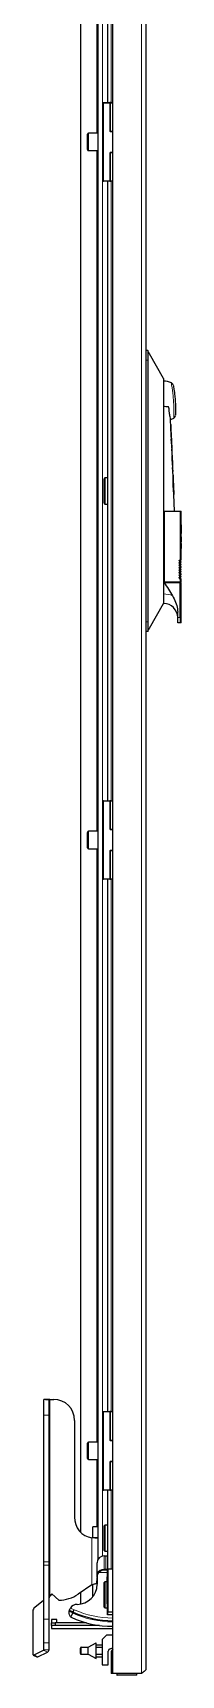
# Model space of a CAD drawing. Header units: millimetres. Extents: x -683 to 2605, y -1229 to 1219.
# Drawn here: x 838 to 923, y -802 to 139 of the extents above; entities that cross this region are included whole.
import ezdxf

# ---------------------------------------------------------------- set-up
doc = ezdxf.new("R2010")
doc.units = ezdxf.units.MM

msp = doc.modelspace()

# ---------------------------------------------------------------- linework, layer by layer
at = {"color": 7, "linetype": 'Continuous', "lineweight": 25}
for p, q in [((883.4, -800.62), (883.4, 554.38)), ((902.4, 551.78), (902.4, -798.02)), ((874.9, 516.58), (874.9, -735.38)), ((864.9, 473.49), (864.9, -719.73)), ((880.4, 404.38), (880.4, 99.38)), ((877.9, 54.58), (877.9, 99.18)), ((878.1, 99.38), (881.7, 99.38)), ((882.1, 99.38), (881.7, 99.38)), ((881.9, 99.18), (881.9, 83.08)), ((882.1, 99.38), (883.4, 99.38)), ((868.9, 75.84), (868.9, 81.28)), ((868.9, 72.48), (868.9, 75.84)), ((874.9, 81.88), (869.5, 81.88)), ((882.1, 82.88), (883.4, 82.88)), ((869.5, 71.88), (874.9, 71.88)), ((881.9, 70.68), (881.9, 54.58)), ((883.4, 70.88), (882.1, 70.88)), ((881.7, 54.38), (878.1, 54.38)), ((880.4, 54.38), (880.4, -300.62)), ((881.7, 54.38), (882.1, 54.38)), ((883.4, 54.38), (882.1, 54.38)), ((903.4, -42.62), (902.4, -42.62)), ((912.4, -58.62), (904.48, -44.53)), ((903.4, -48.12), (903.4, -198.12)), ((912.4, -58.62), (912.4, -64.09)), ((912.4, -64.09), (912.4, -71.62)), ((912.4, -71.62), (912.4, -174.62)), ((916.92, -91.29), (916.52, -82.1)), ((919.34, -79.68), (919.35, -79.49)), ((916.63, -85.32), (916.59, -84.94)), ((916.64, -85.32), (916.6, -84.94)), ((916.6, -84.94), (916.72, -88.1)), ((916.65, -85.61), (916.63, -85.32)), ((916.64, -85.32), (916.63, -85.32)), ((916.66, -85.61), (916.64, -85.32)), ((916.66, -85.61), (916.65, -85.61)), ((917, -93.38), (916.91, -91.29)), ((917.18, -97.29), (916.96, -93.49)), ((917.17, -96.89), (917.03, -93.79)), ((917.03, -95.19), (917.27, -99.18)), ((917.16, -96.89), (917.18, -97.29)), ((917.23, -98.54), (917.17, -97.29)), ((917.18, -97.29), (917.17, -97.29)), ((917.2, -99.18), (917.19, -99.18)), ((917.27, -99.18), (917.2, -99.18)), ((917.35, -101.4), (917.26, -99.18)), ((917.3, -101.4), (917.3, -101.39)), ((917.3, -101.4), (917.3, -101.4)), ((917.42, -102.66), (917.36, -101.4)), ((917.41, -102.67), (917.41, -102.66)), ((917.52, -105.12), (917.42, -102.98)), ((917.53, -105.12), (917.52, -105.12)), ((917.73, -109.67), (917.53, -105.09)), ((917.57, -107.14), (917.62, -108.11)), ((917.58, -107.14), (917.63, -108.11)), ((917.69, -109.67), (917.68, -109.67)), ((917.82, -112.04), (917.72, -109.67)), ((917.77, -112.04), (917.77, -112.04)), ((917.94, -114.5), (917.83, -112.03)), ((878.9, -115.62), (878.4, -116.12)), ((878.4, -130.12), (878.4, -116.12)), ((880.4, -115.62), (878.9, -115.62)), ((878.9, -115.62), (878.9, -130.62)), ((917.89, -113.74), (917.89, -113.74)), ((917.9, -113.74), (917.9, -113.74)), ((917.93, -114.27), (917.92, -114.12)), ((917.94, -114.67), (917.93, -114.39)), ((917.96, -115.97), (917.95, -115.97)), ((917.97, -115.97), (917.96, -115.97)), ((918, -116.76), (917.96, -115.97)), ((918.02, -116.43), (917.97, -115.19)), ((918.01, -116.76), (917.97, -115.97)), ((917.99, -116.76), (917.98, -116.76)), ((917.99, -116.76), (918.01, -116.76)), ((918, -115.94), (918.05, -117.04)), ((918.03, -116.75), (918.02, -116.43)), ((918.07, -117.65), (918.04, -116.85)), ((918.13, -118.88), (918.07, -117.65)), ((918.16, -119.69), (918.15, -119.41)), ((918.17, -119.94), (918.17, -119.8)), ((918.18, -120.41), (918.18, -120.41)), ((918.31, -123), (918.19, -120.33)), ((918.19, -120.41), (918.19, -120.41)), ((878.4, -130.12), (878.9, -130.62)), ((878.9, -130.62), (880.4, -130.62)), ((918.26, -123.01), (918.25, -123.01)), ((918.31, -124.47), (918.25, -123.02)), ((918.39, -125.12), (918.3, -123)), ((918.82, -134.62), (918.4, -125.12)), ((912.4, -134.62), (912.61, -134.62)), ((912.61, -134.62), (912.85, -134.62)), ((912.85, -134.62), (912.85, -175.12)), ((912.85, -134.62), (921.95, -134.62)), ((921.95, -134.62), (921.95, -162.62)), ((921.95, -134.62), (922.61, -134.62)), ((922.36, -139.62), (922.61, -139.62)), ((922.36, -139.62), (922.36, -149.38)), ((922.6, -141.57), (922.6, -139.62)), ((922.61, -139.62), (922.61, -134.62)), ((922.54, -149.38), (922.36, -149.38)), ((922.48, -141.57), (922.48, -147.43)), ((922.49, -141.57), (922.48, -141.57)), ((922.49, -147.43), (922.48, -147.43)), ((922.49, -141.57), (922.49, -147.43)), ((922.49, -141.57), (922.61, -141.57)), ((922.54, -147.43), (922.49, -147.43)), ((922.61, -142.55), (922.54, -142.55)), ((922.54, -142.55), (922.54, -147.43)), ((922.54, -149.38), (922.54, -152.31)), ((922.58, -144.5), (922.58, -147.43)), ((922.59, -144.5), (922.58, -144.5)), ((922.59, -147.43), (922.58, -147.43)), ((922.58, -149.38), (922.58, -150.35)), ((922.59, -149.38), (922.58, -149.38)), ((922.59, -150.35), (922.58, -150.35)), ((922.59, -144.5), (922.59, -147.43)), ((922.59, -144.5), (922.61, -144.5)), ((922.61, -147.43), (922.59, -147.43)), ((922.59, -149.38), (922.59, -150.35)), ((922.59, -149.38), (922.61, -149.38)), ((922.61, -150.35), (922.59, -150.35)), ((922.6, -144.5), (922.6, -142.55)), ((922.6, -149.38), (922.6, -147.43)), ((922.6, -152.31), (922.6, -150.35)), ((922.61, -142.55), (922.61, -141.57)), ((922.61, -147.43), (922.61, -144.5)), ((922.61, -150.35), (922.61, -149.38)), ((922.5, -153.18), (922.36, -153.18)), ((922.36, -153.18), (922.36, -156.15)), ((922.36, -156.15), (922.43, -156.15)), ((922.42, -153.68), (922.42, -154.47)), ((922.43, -153.68), (922.42, -153.68)), ((922.43, -154.47), (922.42, -154.47)), ((922.42, -154.97), (922.42, -156.15)), ((922.43, -154.97), (922.42, -154.97)), ((922.43, -153.68), (922.43, -154.47)), ((922.43, -153.68), (922.49, -153.68)), ((922.49, -154.47), (922.43, -154.47)), ((922.43, -154.97), (922.43, -156.15)), ((922.43, -154.97), (922.48, -154.97)), ((922.51, -156.15), (922.52, -156.15)), ((922.53, -154.71), (922.52, -154.71)), ((922.52, -156.15), (922.56, -156.15)), ((922.61, -152.31), (922.54, -152.31)), ((922.55, -155.36), (922.54, -155.36)), ((922.54, -155.72), (922.54, -155.73)), ((922.55, -155.72), (922.54, -155.72)), ((922.55, -155.73), (922.54, -155.73)), ((922.56, -154.02), (922.55, -154.02)), ((922.55, -155.72), (922.55, -155.73)), ((922.55, -156.06), (922.55, -156.15)), ((922.56, -156.06), (922.55, -156.06)), ((922.56, -156.06), (922.56, -156.15)), ((922.6, -153.18), (922.57, -156.15)), ((922.57, -156.15), (922.59, -156.15)), ((922.58, -156.15), (922.59, -155.54)), ((922.59, -155.05), (922.6, -153.78)), ((922.6, -155.05), (922.59, -155.05)), ((922.59, -156.15), (922.6, -155.54)), ((922.6, -155.54), (922.59, -155.54)), ((922.6, -153.81), (922.61, -153.18)), ((922.61, -153.18), (922.6, -153.18)), ((922.6, -155.05), (922.61, -153.78)), ((922.61, -153.78), (922.6, -153.78)), ((922.6, -155.54), (922.6, -154.72)), ((922.6, -155.05), (922.61, -155.05)), ((922.6, -155.54), (922.61, -155.54)), ((922.61, -153.18), (922.61, -152.31)), ((922.61, -153.78), (922.61, -155.05)), ((922.61, -162.62), (922.61, -155.54)), ((921.41, -162.72), (921.85, -162.72)), ((921.41, -164.12), (921.85, -164.12)), ((921.41, -165.52), (921.85, -165.52)), ((921.41, -166.92), (921.85, -166.92)), ((921.41, -168.32), (921.85, -168.32)), ((922.51, -162.72), (921.85, -162.72)), ((922.51, -164.12), (921.85, -164.12)), ((922.51, -165.52), (921.85, -165.52)), ((922.51, -166.92), (921.85, -166.92)), ((922.51, -168.32), (921.85, -168.32)), ((922.61, -164.02), (921.95, -164.02)), ((922.61, -165.42), (921.95, -165.42)), ((922.61, -166.82), (921.95, -166.82)), ((922.61, -168.22), (921.95, -168.22)), ((922.61, -164.02), (922.11, -162.72)), ((922.61, -165.42), (922.11, -164.12)), ((922.61, -166.82), (922.11, -165.52)), ((922.61, -168.22), (922.11, -166.92)), ((922.61, -169.62), (922.11, -168.32)), ((912.4, -174.62), (912.4, -175.62)), ((912.4, -175.12), (912.61, -175.12)), ((912.61, -175.62), (912.4, -175.62)), ((912.61, -175.12), (912.85, -175.12)), ((912.61, -175.62), (912.85, -175.62)), ((912.85, -175.12), (921.95, -175.12)), ((912.85, -175.62), (921.95, -175.62)), ((920.61, -175.62), (920.59, -175.12)), ((921.41, -169.72), (921.85, -169.72)), ((921.41, -171.12), (921.85, -171.12)), ((921.41, -172.52), (921.85, -172.52)), ((922.51, -169.72), (921.85, -169.72)), ((922.51, -171.12), (921.85, -171.12)), ((922.51, -172.52), (921.85, -172.52)), ((922.61, -169.62), (921.95, -169.62)), ((922.61, -171.02), (921.95, -171.02)), ((922.61, -172.42), (921.95, -172.42)), ((921.95, -173.82), (921.95, -175.12)), ((922.61, -173.82), (921.95, -173.82)), ((921.95, -175.12), (922.61, -175.12)), ((921.95, -195.62), (921.95, -175.62)), ((921.95, -175.62), (922.61, -175.62)), ((922.61, -171.02), (922.11, -169.72)), ((922.61, -172.42), (922.11, -171.12)), ((922.61, -173.82), (922.11, -172.52)), ((922.61, -175.12), (922.61, -173.82)), ((922.61, -198.62), (922.61, -175.62)), ((904.48, -201.7), (912.4, -187.62)), ((912.4, -182.15), (912.4, -187.62)), ((912.4, -187.62), (912.61, -187.62)), ((920.61, -195.62), (920.61, -192.53)), ((903.4, -203.62), (902.4, -203.62)), ((922.33, -198.62), (920.61, -198.62)), ((922.61, -198.62), (922.33, -198.62)), ((877.9, -345.42), (877.9, -300.82)), ((878.1, -300.62), (881.7, -300.62)), ((882.1, -300.62), (881.7, -300.62)), ((881.9, -300.82), (881.9, -316.92)), ((882.1, -300.62), (883.4, -300.62)), ((868.9, -324.16), (868.9, -318.72)), ((874.9, -318.12), (869.5, -318.12)), ((882.1, -317.12), (883.4, -317.12)), ((868.9, -327.52), (868.9, -324.16)), ((869.5, -328.12), (874.9, -328.12)), ((881.9, -329.32), (881.9, -345.42)), ((883.4, -329.12), (882.1, -329.12)), ((881.7, -345.62), (878.1, -345.62)), ((880.4, -345.62), (880.4, -650.62)), ((881.7, -345.62), (882.1, -345.62)), ((883.4, -345.62), (882.1, -345.62)), ((846.92, -643.64), (843.92, -643.64)), ((843.92, -652.62), (843.92, -643.64)), ((844.88, -643.62), (847, -643.62)), ((846.92, -652.62), (846.92, -643.64)), ((847.22, -643.62), (847, -643.62)), ((847.22, -643.62), (849.51, -643.62)), ((843.92, -736.67), (843.92, -652.62)), ((846.92, -736.67), (846.92, -652.62)), ((861.51, -655.62), (861.51, -711.12)), ((877.9, -695.42), (877.9, -650.82)), ((878.1, -650.62), (881.7, -650.62)), ((882.1, -650.62), (881.7, -650.62)), ((881.9, -650.82), (881.9, -666.92)), ((882.1, -650.62), (883.4, -650.62)), ((882.1, -667.12), (883.4, -667.12)), ((868.9, -674.16), (868.9, -668.72)), ((868.9, -677.52), (868.9, -674.16)), ((874.9, -668.12), (869.5, -668.12)), ((869.5, -678.12), (874.9, -678.12)), ((881.9, -679.32), (881.9, -695.42)), ((883.4, -679.12), (882.1, -679.12)), ((881.7, -695.62), (878.1, -695.62)), ((880.4, -695.62), (880.4, -740.62)), ((881.7, -695.62), (882.1, -695.62)), ((883.4, -695.62), (882.1, -695.62)), ((874.9, -716.58), (871.9, -716.58)), ((871.9, -716.72), (871.9, -716.58)), ((871.9, -722.87), (871.9, -716.72)), ((874.9, -722.87), (871.9, -722.87)), ((878.9, -715.62), (878.4, -716.12)), ((878.4, -723.12), (878.4, -716.12)), ((878.4, -730.12), (878.4, -723.12)), ((880.4, -715.62), (878.9, -715.62)), ((878.9, -715.62), (878.9, -723.12)), ((878.9, -723.12), (878.9, -730.62)), ((878.4, -730.12), (878.9, -730.62)), ((878.4, -733.32), (878.4, -733.32)), ((878.4, -733.32), (878.43, -733.32)), ((878.43, -733.32), (879.39, -733.32)), ((878.9, -730.62), (880.4, -730.62)), ((879.39, -733.32), (880.4, -733.32)), ((843.92, -738.67), (843.92, -736.67)), ((843.92, -769.56), (843.92, -738.67)), ((846.92, -738.67), (846.92, -736.67)), ((846.92, -769.56), (846.92, -738.67)), ((874.4, -743.26), (874.4, -737.32)), ((874.4, -743.26), (874.4, -737.32)), ((874.4, -745.32), (874.4, -743.26)), ((878.4, -741.32), (880.4, -741.32)), ((880.4, -740.62), (880.7, -740.62)), ((880.4, -765.32), (880.4, -740.92)), ((880.7, -740.62), (881.35, -740.62)), ((881.35, -740.62), (882.4, -740.62)), ((882.4, -740.62), (883.4, -740.62)), ((871.3, -749.82), (863.55, -755.26)), ((871.9, -756.73), (871.9, -749.64)), ((874.29, -747.47), (874.3, -747.47)), ((874.3, -745.65), (874.4, -745.65)), ((874.3, -745.78), (874.3, -747.34)), ((874.3, -745.78), (874.4, -745.78)), ((874.3, -747.34), (874.4, -747.34)), ((874.3, -747.47), (874.4, -747.47)), ((874.3, -747.54), (874.4, -747.54)), ((874.3, -747.67), (874.4, -747.67)), ((874.3, -748.67), (874.3, -747.67)), ((874.3, -748.67), (874.4, -748.67)), ((874.3, -749.17), (874.3, -748.67)), ((874.3, -749.17), (874.4, -749.17)), ((874.4, -745.32), (874.4, -749.57)), ((878.9, -748.12), (878.4, -748.62)), ((878.4, -755.62), (878.4, -748.62)), ((880.2, -748.12), (878.9, -748.12)), ((878.9, -748.12), (878.9, -755.62)), ((880.18, -751.66), (880.4, -751.66)), ((880.2, -745.27), (880.4, -745.27)), ((880.2, -748.22), (880.2, -745.27)), ((880.2, -748.22), (880.4, -748.22)), ((880.2, -750.22), (880.2, -748.22)), ((880.2, -750.22), (880.4, -750.22)), ((880.2, -751.57), (880.2, -750.22)), ((880.2, -751.57), (880.4, -751.57)), ((880.2, -753.23), (880.2, -751.83)), ((843.74, -758.78), (838.62, -762.82)), ((848.51, -754.98), (847.22, -756.38)), ((852.45, -758.62), (848.51, -754.98)), ((864.9, -754.31), (864.9, -760.8)), ((878.4, -762.62), (878.4, -755.62)), ((878.9, -755.62), (878.9, -763.12)), ((880.2, -754.82), (880.18, -754.82)), ((880.2, -753.23), (880.4, -753.23)), ((880.2, -754.28), (880.2, -753.23)), ((880.2, -754.28), (880.4, -754.28)), ((880.2, -756.15), (880.2, -754.28)), ((880.2, -756.15), (880.4, -756.15)), ((880.2, -756.95), (880.2, -756.15)), ((880.2, -756.95), (880.4, -756.95)), ((880.2, -760.76), (880.4, -760.76)), ((837.53, -765.05), (837.53, -789.54)), ((843.92, -783.08), (843.92, -769.56)), ((846.92, -783.08), (846.92, -769.56)), ((851.3, -769.82), (848.3, -769.82)), ((848.3, -769.82), (848.3, -771.62)), ((848.3, -773.12), (848.3, -771.62)), ((848.3, -771.62), (850.3, -771.62)), ((850.3, -771.62), (850.3, -773.12)), ((868.27, -771.62), (850.3, -771.62)), ((851.3, -771.62), (851.3, -769.82)), ((860.67, -765.5), (858.5, -764.61)), ((878.4, -762.62), (878.9, -763.12)), ((878.9, -763.12), (880.4, -763.12)), ((880.4, -767.12), (880.4, -765.32)), ((881.15, -766.82), (880.4, -766.82)), ((883.4, -767.12), (880.4, -767.12)), ((883.4, -765.62), (880.7, -765.62)), ((882.2, -767.12), (881.15, -766.82)), ((850.3, -773.12), (848.3, -773.12)), ((848.3, -773.12), (848.3, -774.82)), ((848.3, -774.82), (883.4, -774.82)), ((875.79, -773.12), (850.3, -773.12)), ((879.8, -778.62), (877.3, -781.12)), ((883.4, -778.62), (879.8, -778.62)), ((837.79, -790.08), (839.92, -791.14)), ((838.24, -790.05), (843.74, -787.3)), ((840.36, -791.11), (845.86, -788.36)), ((843.92, -787.09), (843.92, -783.08)), ((846.92, -787.09), (846.92, -783.08)), ((864.8, -789.16), (864.8, -786.15)), ((865.3, -785.65), (869.3, -785.65)), ((865.3, -789.66), (869.3, -789.66)), ((869.3, -785.65), (873.8, -783.16)), ((869.3, -789.66), (869.3, -785.65)), ((869.3, -789.66), (873.8, -792.16)), ((873.8, -785.72), (873.8, -783.16)), ((873.8, -784.16), (877.3, -784.16)), ((873.8, -785.66), (877.3, -785.66)), ((873.8, -789.59), (873.8, -785.72)), ((873.8, -792.16), (873.8, -789.59)), ((873.8, -789.66), (877.3, -789.66)), ((877.3, -781.12), (877.3, -795.62)), ((880.8, -795.62), (880.8, -787.89)), ((881.89, -786.45), (883.4, -786.02)), ((883.4, -786.65), (882.4, -787.98)), ((882.4, -787.98), (882.4, -798.62)), ((873.8, -791.16), (877.3, -791.16)), ((877.3, -795.62), (880.8, -795.62)), ((882.4, -798.62), (882.4, -800.62)), ((883.4, -798.62), (882.4, -798.62)), ((883.4, -800.62), (882.4, -800.62)), ((899.8, -800.62), (883.4, -800.62)), ((885.65, -800.62), (885.65, -801.37)), ((896.9, -801.62), (885.9, -801.62)), ((897.15, -801.37), (897.15, -800.62))]:
    msp.add_line(p, q, dxfattribs=at)
at = {"color": 8, "linetype": 'Continuous', "lineweight": 18}
for p, q in [((899.8, -800.62), (899.8, 554.38)), ((877.5, 516.58), (877.5, -733.42)), ((874.3, 421.88), (874.3, 81.88)), ((882.4, 404.38), (882.4, 99.38)), ((877.9, 99.18), (878.1, 99.18)), ((878.1, 99.38), (878.1, 99.18)), ((878.1, 99.18), (878.1, 54.58)), ((881.7, 99.18), (878.1, 99.18)), ((881.7, 99.38), (881.7, 99.18)), ((881.7, 83.08), (881.7, 99.18)), ((881.7, 99.18), (881.9, 99.18)), ((881.9, 99.18), (882.1, 99.18)), ((882.1, 99.38), (882.1, 99.18)), ((882.1, 99.18), (882.1, 83.08)), ((883.4, 99.18), (882.1, 99.18)), ((869.5, 81.88), (869.5, 75.7)), ((869.5, 75.7), (869.5, 71.88)), ((881.9, 83.08), (881.7, 83.08)), ((881.9, 83.08), (882.1, 83.08)), ((882.1, 83.08), (883.4, 83.08)), ((882.1, 82.88), (882.1, 83.08)), ((882.1, 82.88), (882.1, 82.68)), ((883.4, 82.68), (882.1, 82.68)), ((874.3, 71.88), (874.3, -318.12)), ((881.7, 54.58), (881.7, 70.68)), ((881.7, 70.68), (881.9, 70.68)), ((882.1, 70.68), (881.9, 70.68)), ((882.1, 71.08), (883.4, 71.08)), ((882.1, 71.08), (882.1, 70.88)), ((882.1, 70.88), (882.1, 70.68)), ((883.4, 70.68), (882.1, 70.68)), ((882.1, 70.68), (882.1, 54.58)), ((878.1, 54.58), (877.9, 54.58)), ((878.1, 54.58), (881.7, 54.58)), ((878.1, 54.58), (878.1, 54.38)), ((881.7, 54.58), (881.9, 54.58)), ((881.7, 54.58), (881.7, 54.38)), ((882.1, 54.58), (881.9, 54.58)), ((882.1, 54.58), (882.1, 54.38)), ((882.1, 54.58), (883.4, 54.58)), ((882.4, 54.38), (882.4, -300.62)), ((903.4, -48.12), (902.4, -48.12)), ((917.58, -107.14), (917.57, -107.14)), ((917.63, -108.11), (917.62, -108.11)), ((912.61, -134.62), (912.61, -175.12)), ((921.95, -162.62), (922.61, -162.62)), ((912.61, -182.15), (912.4, -182.15)), ((912.61, -187.62), (912.61, -182.15)), ((920.61, -195.62), (921.95, -195.62)), ((903.4, -198.12), (902.4, -198.12)), ((877.9, -300.82), (878.1, -300.82)), ((878.1, -300.62), (878.1, -300.82)), ((878.1, -300.82), (878.1, -345.42)), ((881.7, -300.82), (878.1, -300.82)), ((881.7, -300.62), (881.7, -300.82)), ((881.7, -316.92), (881.7, -300.82)), ((881.7, -300.82), (881.9, -300.82)), ((881.9, -300.82), (882.1, -300.82)), ((882.1, -300.62), (882.1, -300.82)), ((882.1, -300.82), (882.1, -316.92)), ((883.4, -300.82), (882.1, -300.82)), ((869.5, -318.12), (869.5, -324.3)), ((881.9, -316.92), (881.7, -316.92)), ((881.9, -316.92), (882.1, -316.92)), ((882.1, -317.12), (882.1, -316.92)), ((882.1, -316.92), (883.4, -316.92)), ((882.1, -317.12), (882.1, -317.32)), ((883.4, -317.32), (882.1, -317.32)), ((869.5, -324.3), (869.5, -328.12)), ((874.3, -328.12), (874.3, -668.12)), ((881.7, -345.42), (881.7, -329.32)), ((881.7, -329.32), (881.9, -329.32)), ((882.1, -329.32), (881.9, -329.32)), ((882.1, -328.92), (882.1, -329.12)), ((882.1, -328.92), (883.4, -328.92)), ((882.1, -329.12), (882.1, -329.32)), ((882.1, -329.32), (882.1, -345.42)), ((883.4, -329.32), (882.1, -329.32)), ((878.1, -345.42), (877.9, -345.42)), ((878.1, -345.42), (881.7, -345.42)), ((878.1, -345.42), (878.1, -345.62)), ((881.7, -345.42), (881.9, -345.42)), ((881.7, -345.42), (881.7, -345.62)), ((882.1, -345.42), (881.9, -345.42)), ((882.1, -345.42), (882.1, -345.62)), ((882.1, -345.42), (883.4, -345.42)), ((882.4, -345.62), (882.4, -650.62)), ((847.22, -643.62), (847.22, -756.38)), ((846.92, -652.62), (843.92, -652.62)), ((877.9, -650.82), (878.1, -650.82)), ((878.1, -650.62), (878.1, -650.82)), ((878.1, -650.82), (878.1, -695.42)), ((881.7, -650.82), (878.1, -650.82)), ((881.7, -650.62), (881.7, -650.82)), ((881.7, -666.92), (881.7, -650.82)), ((881.7, -650.82), (881.9, -650.82)), ((881.9, -650.82), (882.1, -650.82)), ((882.1, -650.62), (882.1, -650.82)), ((882.1, -650.82), (882.1, -666.92)), ((883.4, -650.82), (882.1, -650.82)), ((881.9, -666.92), (881.7, -666.92)), ((881.9, -666.92), (882.1, -666.92)), ((882.1, -667.12), (882.1, -666.92)), ((882.1, -666.92), (883.4, -666.92)), ((882.1, -667.12), (882.1, -667.32)), ((883.4, -667.32), (882.1, -667.32)), ((869.5, -668.12), (869.5, -674.3)), ((869.5, -674.3), (869.5, -678.12)), ((874.3, -678.12), (874.3, -716.58)), ((881.7, -695.42), (881.7, -679.32)), ((881.7, -679.32), (881.9, -679.32)), ((882.1, -679.32), (881.9, -679.32)), ((882.1, -678.92), (882.1, -679.12)), ((882.1, -678.92), (883.4, -678.92)), ((882.1, -679.12), (882.1, -679.32)), ((883.4, -679.32), (882.1, -679.32)), ((882.1, -679.32), (882.1, -695.42)), ((878.1, -695.42), (877.9, -695.42)), ((878.1, -695.42), (881.7, -695.42)), ((878.1, -695.42), (878.1, -695.62)), ((881.7, -695.42), (881.9, -695.42)), ((881.7, -695.42), (881.7, -695.62)), ((882.1, -695.42), (881.9, -695.42)), ((882.1, -695.42), (882.1, -695.62)), ((882.1, -695.42), (883.4, -695.42)), ((882.4, -695.62), (882.4, -740.62)), ((871.3, -722.98), (871.3, -749.82)), ((874.9, -716.72), (871.9, -716.72)), ((878.43, -740.82), (878.43, -733.32)), ((879.39, -733.32), (879.39, -740.82)), ((846.92, -736.67), (843.92, -736.67)), ((846.92, -738.67), (843.92, -738.67)), ((874.4, -737.32), (874.4, -737.32)), ((880.4, -742.82), (875.28, -742.82)), ((878.4, -741.32), (878.4, -740.82)), ((878.4, -740.82), (878.43, -740.82)), ((878.43, -741.32), (878.43, -740.82)), ((878.43, -740.82), (879.39, -740.82)), ((879.39, -740.82), (880.42, -740.82)), ((880.4, -740.92), (880.7, -740.92)), ((880.7, -740.62), (880.7, -740.92)), ((880.7, -740.92), (880.7, -765.32)), ((883.4, -740.92), (880.7, -740.92)), ((843.74, -758.78), (843.74, -787.3)), ((880.2, -759.52), (880.4, -759.52)), ((846.92, -769.56), (843.92, -769.56)), ((859.07, -763.21), (861.26, -764.12)), ((880.4, -765.32), (880.7, -765.32)), ((880.7, -765.32), (883.4, -765.32)), ((880.7, -765.32), (880.7, -765.62)), ((840.36, -791.11), (838.24, -790.05)), ((843.74, -787.3), (845.86, -788.36)), ((846.92, -783.08), (843.92, -783.08)), ((843.92, -787.09), (846.92, -787.09)), ((865.3, -785.65), (865.3, -789.66)), ((885.65, -801.37), (897.15, -801.37))]:
    msp.add_line(p, q, dxfattribs=at)
at = {"color": 7, "linetype": 'Continuous', "lineweight": 25, "flags": 128}
for points in [[(916.96, -93.49), (917, -94.44), (917.03, -95.19)], [(917.2, -99.18), (917.26, -100.42), (917.3, -101.4)], [(917.58, -107.8), (917.69, -110.17), (917.77, -112.04)], [(917.62, -108.11), (917.65, -108.99), (917.68, -109.67)], [(917.63, -108.11), (917.66, -108.99), (917.69, -109.67)], [(917.97, -116.62), (918.16, -121.02), (918.31, -124.47)], [(918.25, -123.01), (918.1, -119.51), (917.98, -116.76)], [(918.26, -123.01), (918.11, -119.51), (917.99, -116.76)], [(922.51, -155.45), (922.52, -155.63), (922.52, -155.77)], [(922.54, -155.72), (922.54, -155.51), (922.54, -155.36)], [(922.55, -155.72), (922.55, -155.51), (922.55, -155.36)], [(837.53, -789.54), (837.55, -789.7), (837.59, -789.84), (837.65, -789.96), (837.74, -790.05), (837.85, -790.1), (837.97, -790.12), (838.1, -790.1), (838.24, -790.05)]]:
    msp.add_lwpolyline(points, dxfattribs=at)
at = {"color": 7, "linetype": 'Continuous', "lineweight": 25}
for centre, radius, start, end in [((878.1, 99.18), 0.2, 90, 180), ((881.7, 99.18), 0.2, 0, 90), ((869.5, 81.28), 0.6, 90, 180), ((882.1, 83.08), 0.2, 180, 270), ((869.5, 72.48), 0.6, 180, 270), ((882.1, 70.68), 0.2, 90, 180), ((878.1, 54.58), 0.2, 180, 270), ((881.7, 54.58), 0.2, 270, 0), ((912.4, -71.62), 11.4, 66.37549, 90), ((912.4, -71.62), 11.4, 291.36213, 301.71629), ((922.51, -162.62), 0.1, 270, 0), ((922.51, -164.02), 0.1, 270, 0), ((922.51, -165.42), 0.1, 270, 0), ((922.51, -166.82), 0.1, 270, 0), ((922.51, -168.22), 0.1, 270, 360), ((922.51, -169.62), 0.1, 270, 0), ((922.51, -171.02), 0.1, 270, 0), ((922.51, -172.42), 0.1, 270, 0), ((912.61, -195.62), 8, 0, 90), ((878.1, -300.82), 0.2, 90, 180), ((881.7, -300.82), 0.2, 0, 90), ((869.5, -318.72), 0.6, 90, 180), ((882.1, -316.92), 0.2, 180, 270), ((869.5, -327.52), 0.6, 180, 270), ((882.1, -329.32), 0.2, 90, 180), ((878.1, -345.42), 0.2, 180, 270), ((881.7, -345.42), 0.2, 270, 0), ((849.51, -655.62), 12, 0, 90), ((878.1, -650.82), 0.2, 90, 180), ((881.7, -650.82), 0.2, 0, 90), ((882.1, -666.92), 0.2, 180, 270), ((869.5, -668.72), 0.6, 90, 180), ((869.5, -677.52), 0.6, 180, 270), ((882.1, -679.32), 0.2, 90, 180), ((878.1, -695.42), 0.2, 180, 270), ((881.7, -695.42), 0.2, 270, 0), ((873.08, -711.53), 11.58, 177.93112, 261.14125), ((878.4, -737.32), 4, 90, 180), ((878.4, -737.32), 4, 90, 180), ((878.4, -745.32), 4, 141.31781, 180), ((880.7, -740.92), 0.3, 90, 180), ((862.9, -749.57), 11.5, 270, 0), ((852.45, -738.62), 20, 270, 303.69007), ((862.9, -765.57), 4.5, 90, 148.43185), ((840.54, -765.14), 3.01, 129.67109, 178.31266), ((883.4, -715.42), 58.2, 245.70354, 270), ((883.4, -715.42), 55, 245.58594, 270), ((880.7, -765.32), 0.3, 180, 270), ((843.65, -787.05), 0.266, 289.1377, 351.58375), ((845.34, -786.85), 1.59, 289.1377, 351.58375), ((865.3, -786.15), 0.5, 90, 180), ((865.3, -789.16), 0.5, 180, 270), ((882.3, -787.89), 1.5, 106, 180), ((840.11, -790.69), 0.489, 246.38197, 300.88579), ((885.9, -801.37), 0.25, 180, 270), ((896.9, -801.37), 0.25, 270, 0)]:
    msp.add_arc(centre, radius, start, end, dxfattribs=at)
at = {"color": 8, "linetype": 'Continuous', "lineweight": 18}
for centre, radius, start, end in [((882.1, 83.08), 0.4, 180, 270), ((882.1, 70.68), 0.4, 90, 180), ((912.76, -194.21), 12.07, 66.28954, 90.71323), ((882.1, -316.92), 0.4, 180, 270), ((882.1, -329.32), 0.4, 90, 180), ((882.1, -666.92), 0.4, 180, 270), ((882.1, -679.32), 0.4, 90, 180), ((878.4, -745.32), 4.5, 90, 152.71955), ((878.9, -740.83), 0.491, 271.15589, 1.11103), ((883.4, -715.42), 55.65, 245.60841, 270), ((883.4, -715.42), 53.5, 245.55903, 270)]:
    msp.add_arc(centre, radius, start, end, dxfattribs=at)
at = {"color": 7, "linetype": 'Continuous', "lineweight": 25}
for points, knots in [([(903.4, -42.62), (903.4, -42.68), (903.4, -42.8), (903.4, -43.75), (903.4, -45.14), (903.4, -46.69), (903.4, -47.71), (903.4, -48.12)], [0, 0, 0, 0, 0.214694, 0.429388, 0.644082, 0.858775, 1, 1, 1, 1]), ([(904.48, -44.54), (904.29, -44.23), (903.93, -43.65), (903.57, -42.95), (903.41, -42.61)], [0, 0, 0, 0, 0.5253232, 1, 1, 1, 1]), ([(918.03, -62.38), (918, -62.32), (917.94, -62.14), (917.77, -61.83), (917.46, -61.46), (917.14, -61.29), (916.98, -61.19)], [0, 0, 0, 0, 0.124152, 0.341643, 0.649974, 1, 1, 1, 1]), ([(918.11, -62.72), (918.1, -62.69), (918.08, -62.6), (918.18, -63.11), (918.38, -64.3), (918.71, -66.52), (919.03, -69.28), (919.26, -72.23), (919.38, -75.01), (919.39, -77.33), (919.36, -78.96), (919.34, -79.62), (919.34, -79.67), (919.34, -79.68)], [0, 0, 0, 0, 0.030403, 0.098769, 0.206023, 0.316924, 0.429796, 0.54227, 0.652144, 0.75822, 0.860909, 0.962167, 1, 1, 1, 1]), ([(916.5, -82.1), (916.5, -82.11), (916.51, -82.13), (916.25, -80.77), (915.93, -78.58), (915.64, -76.51), (915.58, -75.28), (915.34, -74.91), (915.27, -74.86), (915.2, -74.83), (915.08, -74.85), (914.63, -74.92), (913.71, -74.95), (912.89, -74.74), (912.42, -74.62)], [0, 0, 0, 0, 0.142088, 0.367463, 0.591561, 0.739426, 0.81331, 0.820191, 0.825612, 0.829303, 0.833042, 0.848757, 0.911877, 1, 1, 1, 1]), ([(918.39, -81.29), (918.48, -81.24), (918.7, -81.12), (918.95, -80.82), (919.15, -80.48), (919.26, -80.2), (919.29, -80.04), (919.31, -79.98)], [0, 0, 0, 0, 0.174701, 0.458342, 0.696381, 0.888501, 1, 1, 1, 1]), ([(916.74, -88.04), (916.73, -87.6), (916.69, -86.73), (916.67, -85.98), (916.66, -85.61)], [0, 0, 0, 0, 0.500963, 1, 1, 1, 1]), ([(916.72, -88.1), (916.74, -88.69), (916.8, -89.87), (916.89, -91.58), (916.97, -92.89), (917.01, -93.54), (917.03, -93.77), (917.03, -93.8), (917.03, -93.81)], [0, 0, 0, 0, 0.250282, 0.499393, 0.748791, 0.874699, 0.937286, 1, 1, 1, 1]), ([(916.92, -91.3), (916.92, -91.28), (916.92, -91.25), (916.9, -90.99), (916.88, -90.64), (916.85, -90.05), (916.8, -89.17), (916.76, -88.42), (916.74, -88.04)], [0, 0, 0, 0, 0.124416, 0.248357, 0.373982, 0.500169, 0.7494, 1, 1, 1, 1]), ([(917.42, -102.67), (917.42, -102.65), (917.42, -102.6), (917.42, -102.91), (917.43, -103.49), (917.44, -104.01), (917.45, -104.27)], [0, 0, 0, 0, 0.158534, 0.438495, 0.717863, 1, 1, 1, 1]), ([(917.45, -104.27), (917.46, -104.54), (917.47, -105.09), (917.52, -106.29), (917.56, -107.2), (917.58, -107.8)], [0, 0, 0, 0, 0.249362, 0.499672, 1, 1, 1, 1]), ([(917.52, -105.12), (917.52, -105.13), (917.52, -105.14), (917.52, -105.32), (917.52, -105.57), (917.53, -105.92), (917.55, -106.44), (917.56, -106.86), (917.57, -107.14)], [0, 0, 0, 0, 0.249432, 0.37514, 0.499356, 0.623458, 0.749245, 1, 1, 1, 1]), ([(917.53, -105.12), (917.53, -105.13), (917.53, -105.14), (917.53, -105.32), (917.53, -105.57), (917.54, -105.92), (917.56, -106.44), (917.57, -106.86), (917.58, -107.14)], [0, 0, 0, 0, 0.249432, 0.37514, 0.499356, 0.623458, 0.749245, 1, 1, 1, 1]), ([(917.92, -114.12), (917.92, -114.18), (917.93, -114.31), (917.94, -114.72), (917.96, -115.35), (917.99, -116.18), (918.02, -116.75), (918.03, -117.04)], [0, 0, 0, 0, 0.1246, 0.248977, 0.500405, 0.749333, 1, 1, 1, 1]), ([(918.04, -117.04), (918.02, -116.52), (917.98, -115.74), (917.95, -114.78), (917.93, -114.44), (917.93, -114.27)], [0, 0, 0, 0, 0.4989654, 0.749922, 1, 1, 1, 1]), ([(918.05, -117.04), (918.03, -116.62), (918, -115.98), (917.97, -115.19), (917.95, -114.84), (917.94, -114.67)], [0, 0, 0, 0, 0.50146, 0.750257, 1, 1, 1, 1]), ([(917.96, -115.97), (917.96, -115.98), (917.96, -116), (917.95, -116.15), (917.96, -116.33), (917.96, -116.49), (917.97, -116.58), (917.97, -116.62)], [0, 0, 0, 0, 0.249445, 0.498999, 0.74851, 0.873859, 1, 1, 1, 1]), ([(918.03, -117.04), (918.04, -117.32), (918.07, -117.88), (918.11, -118.7), (918.14, -119.32), (918.16, -119.74), (918.17, -119.87), (918.17, -119.94)], [0, 0, 0, 0, 0.248731, 0.497377, 0.750528, 0.875233, 1, 1, 1, 1]), ([(918.17, -119.8), (918.16, -119.63), (918.14, -119.28), (918.1, -118.33), (918.06, -117.55), (918.04, -117.04)], [0, 0, 0, 0, 0.249575, 0.500842, 1, 1, 1, 1]), ([(918.05, -117.04), (918.06, -117.42), (918.09, -117.89), (918.1, -118.32), (918.11, -118.4)], [0, 0, 0, 0, 0.802786, 1, 1, 1, 1]), ([(918.15, -119.41), (918.14, -119.24), (918.13, -118.89), (918.09, -118.09), (918.07, -117.46), (918.05, -117.04)], [0, 0, 0, 0, 0.250895, 0.500775, 1, 1, 1, 1]), ([(918.17, -119.97), (918.18, -120.04), (918.19, -120.23), (918.19, -120.33), (918.19, -120.41)], [0, 0, 0, 0, 0.334971, 1, 1, 1, 1]), ([(918.31, -124.47), (918.31, -124.51), (918.32, -124.6), (918.33, -124.76), (918.34, -124.94), (918.35, -125.09), (918.36, -125.11), (918.36, -125.12)], [0, 0, 0, 0, 0.125388, 0.250591, 0.500192, 0.749805, 1, 1, 1, 1]), ([(922.48, -154.97), (922.49, -154.97), (922.5, -154.98), (922.51, -155.04), (922.51, -155.1), (922.51, -155.21), (922.51, -155.33), (922.51, -155.42), (922.51, -155.45)], [0, 0, 0, 0, 0.3623072, 0.4997618, 0.6038945, 0.7077513, 0.8881589, 1, 1, 1, 1]), ([(922.55, -154.02), (922.55, -153.94), (922.55, -153.79), (922.54, -153.57), (922.54, -153.41), (922.52, -153.2), (922.5, -153.19), (922.49, -153.18)], [0, 0, 0, 0, 0.125885, 0.250002, 0.375256, 0.501237, 1, 1, 1, 1]), ([(922.49, -153.68), (922.5, -153.68), (922.51, -153.69), (922.52, -153.79), (922.52, -153.88), (922.52, -153.98), (922.52, -154.04), (922.52, -154.07)], [0, 0, 0, 0, 0.464779, 0.639498, 0.766783, 0.894486, 1, 1, 1, 1]), ([(922.52, -154.07), (922.52, -154.12), (922.52, -154.2), (922.52, -154.3), (922.51, -154.38), (922.51, -154.47), (922.5, -154.47), (922.49, -154.47)], [0, 0, 0, 0, 0.1448477, 0.2595538, 0.3741459, 0.5488424, 1, 1, 1, 1]), ([(922.56, -154.02), (922.56, -153.92), (922.56, -153.76), (922.55, -153.55), (922.55, -153.38), (922.53, -153.2), (922.51, -153.19), (922.5, -153.18)], [0, 0, 0, 0, 0.149141, 0.264134, 0.378852, 0.560232, 1, 1, 1, 1]), ([(922.52, -154.71), (922.53, -154.69), (922.53, -154.64), (922.54, -154.52), (922.54, -154.39), (922.55, -154.23), (922.55, -154.1), (922.55, -154.02)], [0, 0, 0, 0, 0.249783, 0.499064, 0.624235, 0.749653, 1, 1, 1, 1]), ([(922.54, -155.36), (922.54, -155.28), (922.54, -155.17), (922.54, -155.02), (922.54, -154.92), (922.54, -154.84), (922.53, -154.76), (922.53, -154.73), (922.52, -154.71)], [0, 0, 0, 0, 0.250367, 0.375745, 0.500635, 0.625633, 0.750126, 1, 1, 1, 1]), ([(922.52, -155.77), (922.52, -155.8), (922.52, -155.87), (922.52, -156), (922.52, -156.09), (922.52, -156.14), (922.52, -156.15)], [0, 0, 0, 0, 0.256139, 0.512698, 0.919022, 1, 1, 1, 1]), ([(922.53, -154.71), (922.54, -154.68), (922.54, -154.63), (922.55, -154.46), (922.56, -154.27), (922.56, -154.11), (922.56, -154.03), (922.56, -154.02)], [0, 0, 0, 0, 0.331473, 0.546481, 0.762526, 0.960277, 1, 1, 1, 1]), ([(922.55, -155.36), (922.55, -155.25), (922.55, -155.09), (922.55, -154.9), (922.54, -154.78), (922.54, -154.74), (922.53, -154.71)], [0, 0, 0, 0, 0.336422, 0.52346, 0.710673, 1, 1, 1, 1]), ([(922.55, -156.06), (922.55, -156.05), (922.55, -156.04), (922.55, -156), (922.54, -155.89), (922.54, -155.79), (922.54, -155.73)], [0, 0, 0, 0, 0.125363, 0.250032, 0.499675, 1, 1, 1, 1]), ([(922.56, -156.06), (922.56, -156.05), (922.56, -156.02), (922.56, -155.94), (922.55, -155.84), (922.55, -155.76), (922.55, -155.73)], [0, 0, 0, 0, 0.20263, 0.420406, 0.728008, 1, 1, 1, 1]), ([(921.95, -164.02), (921.86, -163.8), (921.73, -163.48), (921.55, -163.04), (921.46, -162.83), (921.41, -162.72)], [0, 0, 0, 0, 0.4999933, 0.7499958, 1, 1, 1, 1]), ([(921.95, -165.42), (921.86, -165.2), (921.73, -164.88), (921.55, -164.44), (921.46, -164.23), (921.41, -164.12)], [0, 0, 0, 0, 0.499993, 0.749996, 1, 1, 1, 1]), ([(921.95, -166.82), (921.86, -166.6), (921.73, -166.28), (921.55, -165.84), (921.46, -165.63), (921.41, -165.52)], [0, 0, 0, 0, 0.499993, 0.749996, 1, 1, 1, 1]), ([(921.95, -168.22), (921.86, -168), (921.73, -167.68), (921.55, -167.24), (921.46, -167.03), (921.41, -166.92)], [0, 0, 0, 0, 0.499993, 0.749996, 1, 1, 1, 1]), ([(921.95, -169.62), (921.86, -169.4), (921.73, -169.08), (921.55, -168.64), (921.46, -168.43), (921.41, -168.32)], [0, 0, 0, 0, 0.499993, 0.749996, 1, 1, 1, 1]), ([(921.85, -162.72), (921.86, -162.72), (921.89, -162.71), (921.92, -162.69), (921.95, -162.66), (921.95, -162.63), (921.95, -162.62), (921.95, -162.62)], [0, 0, 0, 0, 0.295691, 0.568687, 0.759853, 0.951912, 1, 1, 1, 1]), ([(921.85, -164.12), (921.86, -164.12), (921.89, -164.11), (921.92, -164.09), (921.95, -164.06), (921.95, -164.03), (921.95, -164.02), (921.95, -164.02)], [0, 0, 0, 0, 0.295691, 0.568687, 0.759853, 0.951912, 1, 1, 1, 1]), ([(921.85, -165.52), (921.86, -165.52), (921.89, -165.51), (921.92, -165.49), (921.95, -165.46), (921.95, -165.43), (921.95, -165.42), (921.95, -165.42)], [0, 0, 0, 0, 0.295691, 0.568687, 0.759853, 0.951912, 1, 1, 1, 1]), ([(921.85, -166.92), (921.86, -166.92), (921.89, -166.91), (921.92, -166.89), (921.95, -166.86), (921.95, -166.83), (921.95, -166.82), (921.95, -166.82)], [0, 0, 0, 0, 0.295691, 0.568687, 0.759853, 0.951912, 1, 1, 1, 1]), ([(921.85, -168.32), (921.86, -168.32), (921.89, -168.31), (921.92, -168.29), (921.95, -168.26), (921.95, -168.23), (921.95, -168.22), (921.95, -168.22)], [0, 0, 0, 0, 0.295691, 0.568687, 0.759853, 0.951912, 1, 1, 1, 1]), ([(912.4, -175.62), (912.4, -176.75), (912.4, -179.09), (912.4, -181.11), (912.4, -182.15)], [0, 0, 0, 0, 0.484389, 1, 1, 1, 1]), ([(912.85, -175.62), (913.67, -176.86), (915.32, -179.35), (916.85, -181.89), (917.61, -183.17)], [0, 0, 0, 0, 0.499713, 1, 1, 1, 1]), ([(921.95, -171.02), (921.86, -170.8), (921.73, -170.48), (921.55, -170.04), (921.46, -169.83), (921.41, -169.72)], [0, 0, 0, 0, 0.499993, 0.749996, 1, 1, 1, 1]), ([(921.95, -172.42), (921.86, -172.2), (921.73, -171.88), (921.55, -171.44), (921.46, -171.23), (921.41, -171.12)], [0, 0, 0, 0, 0.499993, 0.749996, 1, 1, 1, 1]), ([(921.95, -173.82), (921.86, -173.6), (921.73, -173.28), (921.55, -172.84), (921.46, -172.63), (921.41, -172.52)], [0, 0, 0, 0, 0.499993, 0.749996, 1, 1, 1, 1]), ([(921.85, -169.72), (921.86, -169.72), (921.89, -169.71), (921.92, -169.69), (921.95, -169.66), (921.95, -169.63), (921.95, -169.62), (921.95, -169.62)], [0, 0, 0, 0, 0.295691, 0.568687, 0.759853, 0.951912, 1, 1, 1, 1]), ([(921.85, -171.12), (921.86, -171.12), (921.89, -171.11), (921.92, -171.09), (921.95, -171.06), (921.95, -171.03), (921.95, -171.02), (921.95, -171.02)], [0, 0, 0, 0, 0.295691, 0.568687, 0.759853, 0.951912, 1, 1, 1, 1]), ([(921.85, -172.52), (921.86, -172.52), (921.89, -172.51), (921.92, -172.49), (921.95, -172.46), (921.95, -172.43), (921.95, -172.42), (921.95, -172.42)], [0, 0, 0, 0, 0.295691, 0.568687, 0.759853, 0.951912, 1, 1, 1, 1]), ([(917.61, -183.17), (918.22, -184.34), (919.46, -186.71), (920.47, -189.91), (920.57, -191.91), (920.61, -192.53)], [0, 0, 0, 0, 0.401015, 0.812371, 1, 1, 1, 1]), ([(920.61, -198.62), (920.61, -198.58), (920.61, -198.5), (920.61, -197.9), (920.61, -197.03), (920.61, -196.21), (920.61, -195.74), (920.61, -195.62)], [0, 0, 0, 0, 0.244194, 0.488981, 0.716656, 0.923156, 1, 1, 1, 1]), ([(921.95, -195.62), (921.96, -195.91), (921.96, -196.51), (922.02, -197.3), (922.11, -197.97), (922.21, -198.46), (922.29, -198.61), (922.33, -198.62), (922.33, -198.62)], [0, 0, 0, 0, 0.169896, 0.33938, 0.519039, 0.726848, 0.970472, 1, 1, 1, 1]), ([(903.4, -198.12), (903.4, -198.74), (903.4, -199.97), (903.4, -201.62), (903.4, -202.87), (903.4, -203.52), (903.4, -203.59), (903.4, -203.62)], [0, 0, 0, 0, 0.21469, 0.42938, 0.644073, 0.858767, 1, 1, 1, 1]), ([(903.41, -203.62), (903.57, -203.29), (903.93, -202.59), (904.29, -202.01), (904.48, -201.71)], [0, 0, 0, 0, 0.47459, 1, 1, 1, 1]), ([(874.4, -745.25), (874.4, -745.25), (874.4, -745.25), (874.4, -745.24), (874.4, -745.22), (874.4, -745.14), (874.4, -744.81), (874.4, -744.18), (874.4, -743.58), (874.4, -743.26)], [0, 0, 0, 0, 0.00167, 0.003889, 0.009531, 0.034361, 0.132751, 0.526214, 1, 1, 1, 1]), ([(875.28, -742.82), (875.45, -742.63), (875.87, -742.16), (876.82, -741.58), (877.71, -741.34), (878.28, -741.32), (878.4, -741.32), (878.4, -741.32)], [0, 0, 0, 0, 0.19414, 0.485275, 0.898779, 0.996769, 1, 1, 1, 1]), ([(871.3, -749.82), (871.65, -749.72), (872.35, -749.52), (873.3, -749.22), (874, -748.96), (874.27, -748.8), (874.37, -748.75)], [0, 0, 0, 0, 0.2798129, 0.5596257, 0.8394386, 1, 1, 1, 1]), ([(874.3, -745.65), (874.3, -745.65), (874.3, -745.65), (874.3, -745.68), (874.3, -745.73), (874.3, -745.76), (874.3, -745.78)], [0, 0, 0, 0, 0.280836, 0.55925, 0.779182, 1, 1, 1, 1]), ([(874.3, -747.34), (874.3, -747.35), (874.3, -747.39), (874.3, -747.44), (874.3, -747.47), (874.3, -747.47), (874.3, -747.47)], [0, 0, 0, 0, 0.2809531, 0.5593907, 0.7790729, 1, 1, 1, 1]), ([(874.3, -747.4), (874.3, -747.43), (874.3, -747.47), (874.3, -747.53), (874.3, -747.54), (874.3, -747.54)], [0, 0, 0, 0, 0.280801, 0.559621, 1, 1, 1, 1]), ([(880.2, -759.52), (880.2, -759.15), (880.2, -758.45), (880.2, -757.6), (880.2, -757.15), (880.2, -757.12)], [0, 0, 0, 0, 0.522437, 0.975649, 1, 1, 1, 1]), ([(880.2, -760.76), (880.2, -760.58), (880.2, -760.24), (880.2, -759.75), (880.2, -759.52)], [0, 0, 0, 0, 0.5368, 1, 1, 1, 1]), ([(859.45, -768.45), (859.42, -768.43), (859.34, -768.33), (858.88, -767.69), (858.36, -766.5), (858.43, -765.33), (858.46, -764.84)], [0, 0, 0, 0, 0.101651, 0.345128, 0.729048, 1, 1, 1, 1]), ([(858.5, -764.61), (858.49, -764.66), (858.48, -764.73), (858.46, -764.82), (858.46, -764.84)], [0, 0, 0, 0, 0.789403, 1, 1, 1, 1]), ([(860.42, -766.1), (860.42, -766.1), (860.42, -766.09), (860.42, -766.08), (860.4, -766.05), (860.28, -765.95), (859.79, -765.63), (859.15, -765.25), (858.61, -764.93), (858.46, -764.84)], [0, 0, 0, 0, 0.003748, 0.008698, 0.018275, 0.054741, 0.199177, 0.774578, 1, 1, 1, 1]), ([(858.5, -764.61), (858.51, -764.59), (858.52, -764.56), (858.58, -764.31), (858.7, -763.95), (858.87, -763.56), (859.01, -763.31), (859.07, -763.21)], [0, 0, 0, 0, 0.2129, 0.425707, 0.640613, 0.853382, 1, 1, 1, 1]), ([(859.44, -768.45), (859.46, -768.41), (859.5, -768.31), (859.74, -767.75), (860.06, -766.95), (860.32, -766.33), (860.42, -766.1)], [0, 0, 0, 0, 0.237351, 0.529954, 0.830331, 1, 1, 1, 1]), ([(860.67, -765.5), (860.67, -765.48), (860.69, -765.45), (860.79, -765.22), (860.94, -764.87), (861.1, -764.49), (861.21, -764.24), (861.26, -764.14), (861.26, -764.12)], [0, 0, 0, 0, 0.214635, 0.429269, 0.643917, 0.858595, 0.982146, 1, 1, 1, 1]), ([(902.4, -798.02), (902.37, -798.2), (902.31, -798.6), (901.78, -799.23), (900.91, -799.91), (900.18, -800.38), (899.8, -800.62)], [0, 0, 0, 0, 0.211353, 0.466168, 0.72109, 1, 1, 1, 1])]:
    msp.add_open_spline(points, degree=3, knots=knots, dxfattribs=at)
at = {"color": 8, "linetype": 'Continuous', "lineweight": 18}
for points, knots in [([(918.39, -81.32), (918.39, -81.3), (918.4, -81.24), (918.42, -80.47), (918.46, -78.55), (918.44, -75.8), (918.3, -72.51), (918.03, -69.01), (917.65, -65.75), (917.26, -63.11), (917.01, -61.71), (916.91, -61.12), (916.93, -61.23), (916.93, -61.26)], [0, 0, 0, 0, 0.038287, 0.14055, 0.24357, 0.349125, 0.457771, 0.568766, 0.680522, 0.791151, 0.899049, 0.96816, 1, 1, 1, 1]), ([(912.61, -182.15), (912.61, -182.15), (912.61, -182.06), (912.61, -181.47), (912.61, -180.32), (912.61, -178.61), (912.61, -177.03), (912.61, -176.02), (912.61, -175.62)], [0, 0, 0, 0, 0.000009, 0.046134, 0.306129, 0.566528, 0.826701, 1, 1, 1, 1])]:
    msp.add_open_spline(points, degree=3, knots=knots, dxfattribs=at)
at = {"color": 7, "linetype": 'Continuous', "lineweight": 25}
for points in [[(844.88, -643.62), (844.74, -643.62), (844.45, -643.62), (844.15, -643.63), (843.95, -643.64), (843.93, -643.64), (843.92, -643.64)], [(847, -643.62), (846.99, -643.62), (846.96, -643.62), (846.94, -643.63), (846.92, -643.64), (846.92, -643.64), (846.92, -643.64)], [(874.6, -723.12), (874.44, -723.11), (874.11, -723.08), (873.3, -723.05), (872.35, -723.01), (871.65, -722.99), (871.3, -722.98)], [(874.9, -722.87), (874.89, -722.91), (874.86, -722.99), (874.69, -723.08), (874.6, -723.12)], [(843.74, -758.78), (843.77, -758.75), (843.82, -758.71), (843.87, -758.63), (843.91, -758.55), (843.91, -758.49), (843.92, -758.47)], [(846.92, -757.91), (846.94, -757.65), (846.97, -757.14), (847.14, -756.63), (847.22, -756.38)]]:
    msp.add_open_spline(points, degree=3, dxfattribs=at)

doc.saveas('drawing.dxf')
